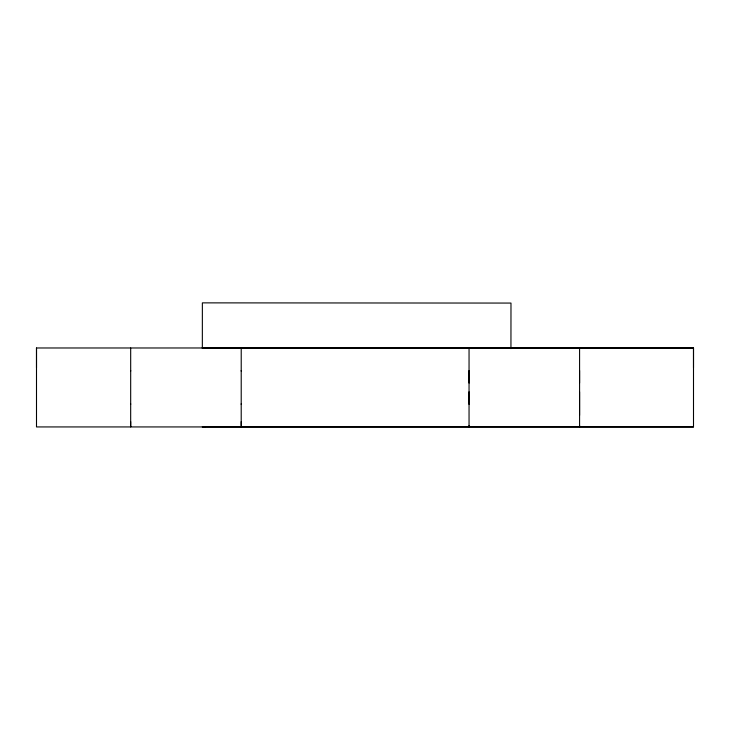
<?xml version="1.0" encoding="UTF-8"?>
<svg xmlns="http://www.w3.org/2000/svg" width="730" height="730" viewBox="0 0 730 730"><rect width="100%" height="100%" fill="white"/><g stroke="black" fill="none" stroke-linecap="round" stroke-linejoin="round"><path stroke-width="1.09" d="M36.5 347.982L36.5 426.94L693.5 426.922L693.5 347.964L36.5 347.982L36.5 367.728M130.688 347.991L130.679 426.94L130.679 421.648M202.338 348.402L202.365 302.868L510.982 303.069L510.945 348.602M241.21 425.59L241.219 347.982M469.052 425.581L469.052 426.931L469.043 391.827M469.043 404.374L469.052 347.973M579.583 425.581L579.583 426.922L579.583 391.827M579.583 415.361L579.583 347.973M693.5 426.913L202.283 426.94L205.176 426.931M202.329 347.982L693.5 347.964L693.5 367.71M579.583 370.53L579.583 383.067M469.043 370.53L469.052 383.077M241.219 370.548L241.219 371.132M241.219 403.809L241.219 404.384M241.219 421.648L241.219 426.931M130.688 370.548L130.688 371.123M130.679 403.809L130.679 404.384"/></g></svg>
